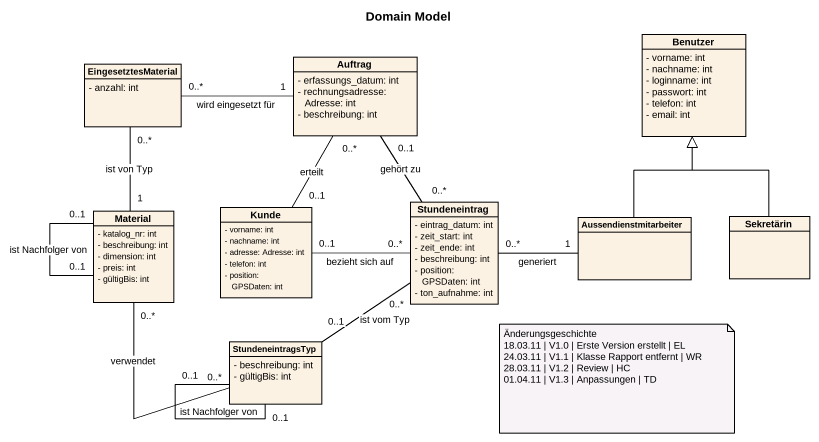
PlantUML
@startuml
title Domain Model
hide circle
hide empty members
skinparam classAttributeIconSize 0
class Auftrag {
  - erfassungs_datum: int
  - rechnungsadresse: Adresse: int
  - beschreibung: int
}
class Benutzer {
  - vorname: int
  - nachname: int
  - loginname: int
  - passwort: int
  - telefon: int
  - email: int
}
class EingesetztesMaterial {
  - anzahl: int
}
class Material {
  - katalog_nr: int
  - beschreibung: int
  - dimension: int
  - preis: int
  - gültigBis: int
}
class Kunde {
  - vorname: int
  - nachname: int
  - adresse: Adresse: int
  - telefon: int
  - position: GPSDaten: int
}
class Stundeneintrag {
  - eintrag_datum: int
  - zeit_start: int
  - zeit_ende: int
  - beschreibung: int
  - position: GPSDaten: int
  - ton_aufnahme: int
}
class Aussendienstmitarbeiter
class Sekretärin
class StundeneintragsTyp {
  - beschreibung: int
  - gültigBis: int
}
Auftrag "0..1" -- "0..*" Stundeneintrag : gehört zu
EingesetztesMaterial "0..*" -right- "1" Auftrag : wird eingesetzt für
Material "1" -up- "0..*" EingesetztesMaterial : ist von Typ
Material "0..1" -- "0..1" Material : ist Nachfolger von
Material "0..*" -- "0..*" StundeneintragsTyp : verwendet
Kunde "0..1" -up- "0..*" Auftrag : erteilt
Kunde "0..1" -right- "0..*" Stundeneintrag : bezieht sich auf
Stundeneintrag "0..*" -right- "1" Aussendienstmitarbeiter : generiert
Aussendienstmitarbeiter -up-|> Benutzer
Sekretärin -up-|> Benutzer
StundeneintragsTyp "0..1" -up- "0..*" Stundeneintrag : ist vom Typ
StundeneintragsTyp "0..1" -- "0..1" StundeneintragsTyp : ist Nachfolger von
note as N1
  Änderungsgeschichte
  18.03.11 | V1.0 | Erste Version erstellt | EL
  24.03.11 | V1.1 | Klasse Rapport entfernt | WR
  28.03.11 | V1.2 | Review | HC
  01.04.11 | V1.3 | Anpassungen | TD
end note
@enduml
